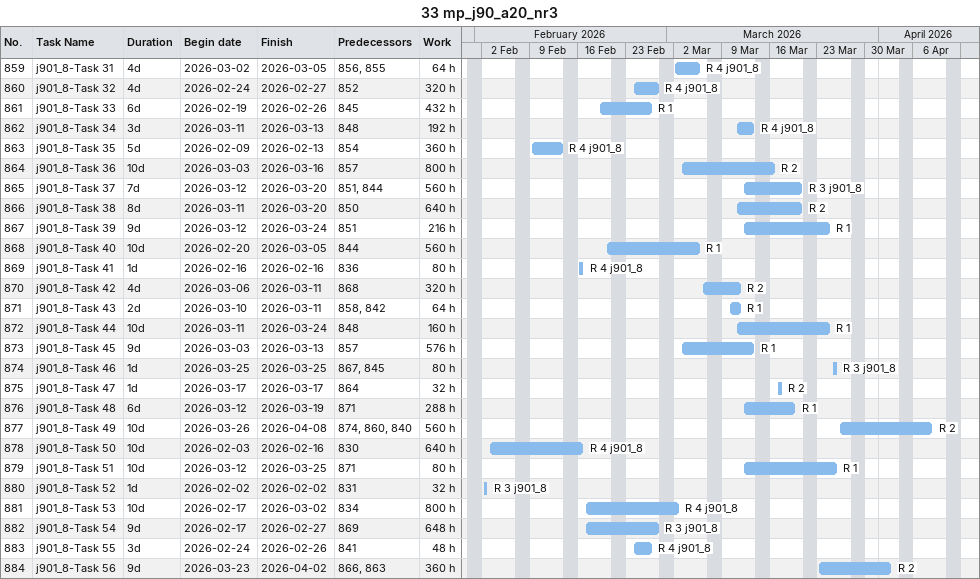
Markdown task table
33 mp_j90_a20_nr3

| ID | Task | Duration | Start | Finish | Predecessors | Resources | Work (h) |
|---|---|---|---|---|---|---|---|
| 859 | j901_8-Task 31 | 4d | 2026-03-02 | 2026-03-05 | 856, 855 | R 4 j901_8 | 64 |
| 860 | j901_8-Task 32 | 4d | 2026-02-24 | 2026-02-27 | 852 | R 4 j901_8 | 320 |
| 861 | j901_8-Task 33 | 6d | 2026-02-19 | 2026-02-26 | 845 | R 1 | 432 |
| 862 | j901_8-Task 34 | 3d | 2026-03-11 | 2026-03-13 | 848 | R 4 j901_8 | 192 |
| 863 | j901_8-Task 35 | 5d | 2026-02-09 | 2026-02-13 | 854 | R 4 j901_8 | 360 |
| 864 | j901_8-Task 36 | 10d | 2026-03-03 | 2026-03-16 | 857 | R 2 | 800 |
| 865 | j901_8-Task 37 | 7d | 2026-03-12 | 2026-03-20 | 851, 844 | R 3 j901_8 | 560 |
| 866 | j901_8-Task 38 | 8d | 2026-03-11 | 2026-03-20 | 850 | R 2 | 640 |
| 867 | j901_8-Task 39 | 9d | 2026-03-12 | 2026-03-24 | 851 | R 1 | 216 |
| 868 | j901_8-Task 40 | 10d | 2026-02-20 | 2026-03-05 | 844 | R 1 | 560 |
| 869 | j901_8-Task 41 | 1d | 2026-02-16 | 2026-02-16 | 836 | R 4 j901_8 | 80 |
| 870 | j901_8-Task 42 | 4d | 2026-03-06 | 2026-03-11 | 868 | R 2 | 320 |
| 871 | j901_8-Task 43 | 2d | 2026-03-10 | 2026-03-11 | 858, 842 | R 1 | 64 |
| 872 | j901_8-Task 44 | 10d | 2026-03-11 | 2026-03-24 | 848 | R 1 | 160 |
| 873 | j901_8-Task 45 | 9d | 2026-03-03 | 2026-03-13 | 857 | R 1 | 576 |
| 874 | j901_8-Task 46 | 1d | 2026-03-25 | 2026-03-25 | 867, 845 | R 3 j901_8 | 80 |
| 875 | j901_8-Task 47 | 1d | 2026-03-17 | 2026-03-17 | 864 | R 2 | 32 |
| 876 | j901_8-Task 48 | 6d | 2026-03-12 | 2026-03-19 | 871 | R 1 | 288 |
| 877 | j901_8-Task 49 | 10d | 2026-03-26 | 2026-04-08 | 874, 860, 840 | R 2 | 560 |
| 878 | j901_8-Task 50 | 10d | 2026-02-03 | 2026-02-16 | 830 | R 4 j901_8 | 640 |
| 879 | j901_8-Task 51 | 10d | 2026-03-12 | 2026-03-25 | 871 | R 1 | 80 |
| 880 | j901_8-Task 52 | 1d | 2026-02-02 | 2026-02-02 | 831 | R 3 j901_8 | 32 |
| 881 | j901_8-Task 53 | 10d | 2026-02-17 | 2026-03-02 | 834 | R 4 j901_8 | 800 |
| 882 | j901_8-Task 54 | 9d | 2026-02-17 | 2026-02-27 | 869 | R 3 j901_8 | 648 |
| 883 | j901_8-Task 55 | 3d | 2026-02-24 | 2026-02-26 | 841 | R 4 j901_8 | 48 |
| 884 | j901_8-Task 56 | 9d | 2026-03-23 | 2026-04-02 | 866, 863 | R 2 | 360 |
